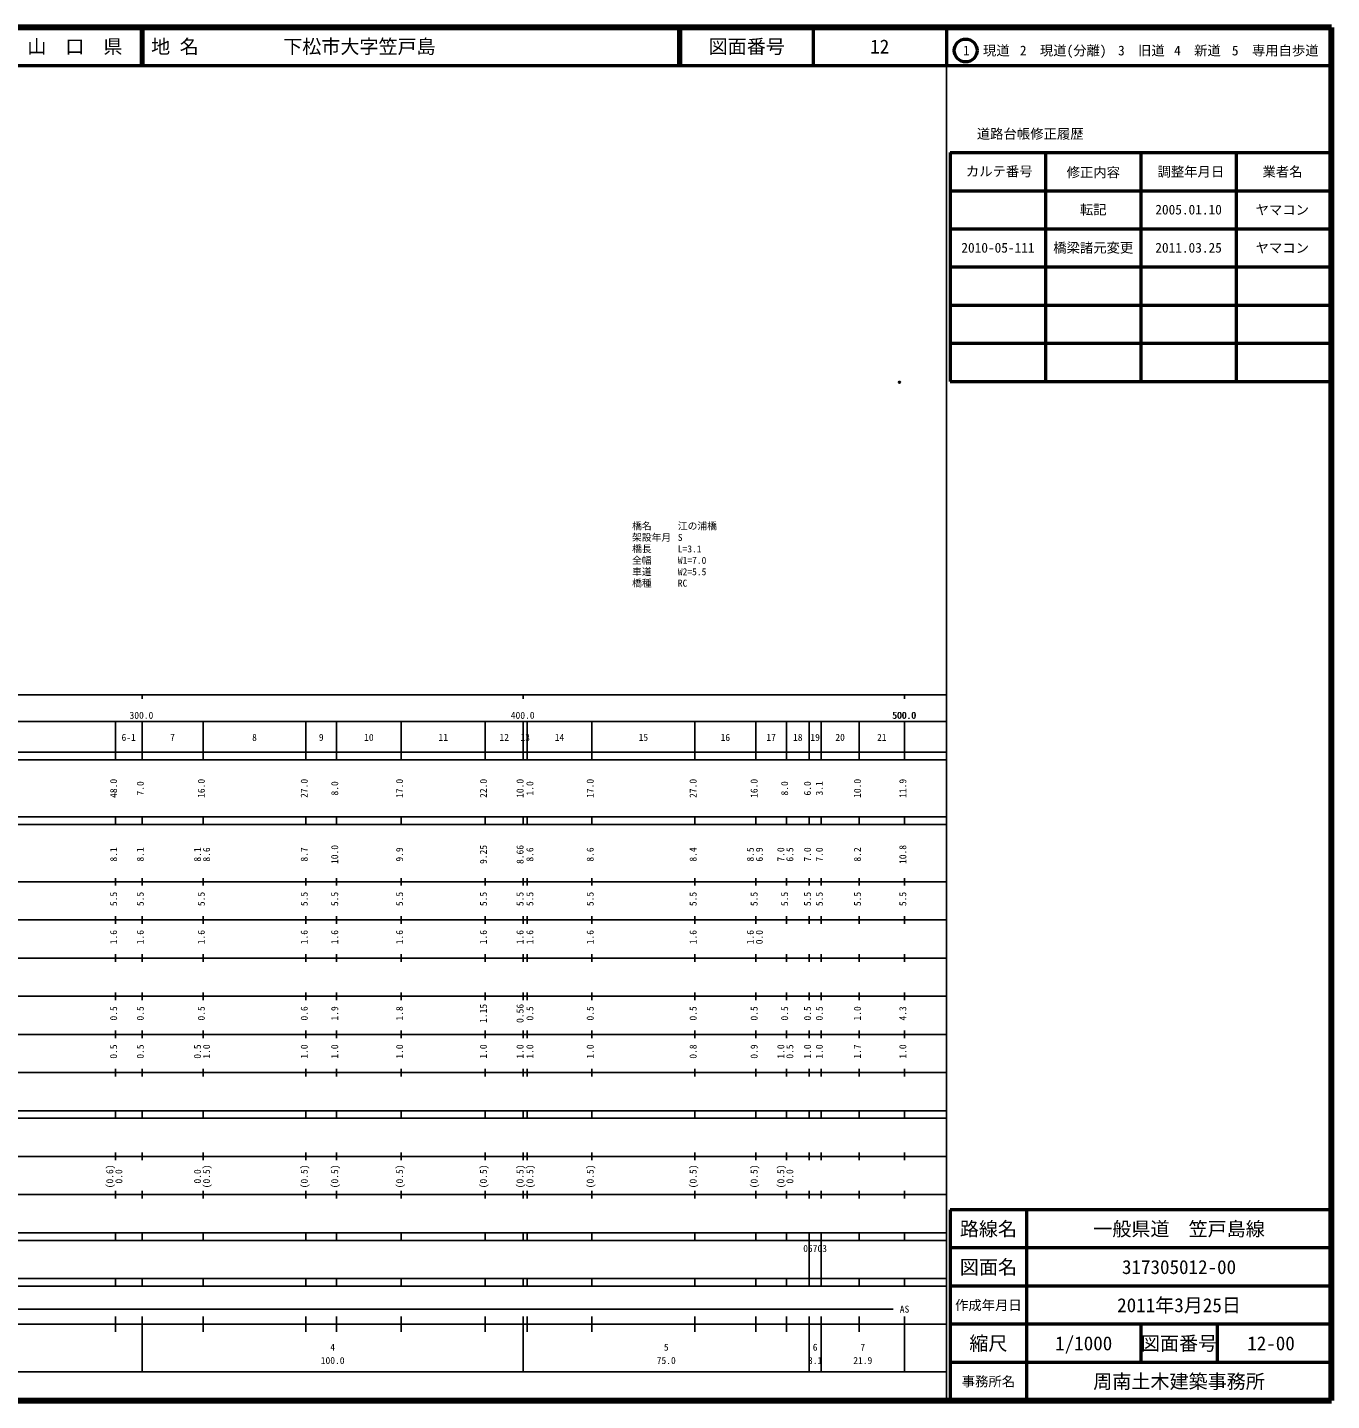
# Model space of a CAD drawing. Units: millimetres on the paper. Extents: x 40 to 680, y 20 to 380.
# Drawn here: x 337.9 to 680, y 20 to 380 of the extents above; entities that cross this region are included whole.
import ezdxf
from ezdxf.enums import TextEntityAlignment as Align

# ---------------------------------------------------------------- set-up
doc = ezdxf.new("R2010")
doc.units = ezdxf.units.MM
doc.header["$PDMODE"] = 32
doc.header["$PDSIZE"] = 0.5
for name, color, linetype in [('M-OTRS', 6, 'Continuous'), ('M-STR-HTXT', 7, 'Continuous'), ('M-TTL-TXT', 7, 'Continuous')]:
    doc.layers.add(name, color=color, linetype=linetype)
for name, color, linetype, lineweight in [('M-TTL', 2, 'Continuous', 140), ('M-TTL-BAND', 7, 'Continuous', 25), ('M-TTL-FRAM', 2, 'Continuous', 50), ('M-TTL-LINE', 7, 'Continuous', 50)]:
    doc.layers.add(name, color=color, linetype=linetype, lineweight=lineweight)
doc.styles.add('ＭＳ ゴシック', font='')
doc.styles.get('ＭＳ ゴシック').set_extended_font_data('MS Gothic')

msp = doc.modelspace()

# ---------------------------------------------------------------- linework, layer by layer
at = {"layer": 'M-OTRS'}
msp.add_point((566.664, 286.97), dxfattribs=at)
at = {"layer": 'M-TTL'}
for p, q in [((680, 380), (40, 380)), ((680, 20), (680, 380)), ((40, 20), (680, 20))]:
    msp.add_line(p, q, dxfattribs=at)
at = {"layer": 'M-TTL-BAND'}
for p, q in [((579, 20), (579, 370)), ((40, 205), (579, 205)), ((368, 205), (368, 204)), ((468, 205), (468, 204)), ((568, 205), (568, 204)), ((68, 198), (579, 198)), ((361, 188), (361, 198)), ((368, 188), (368, 198)), ((384, 188), (384, 198)), ((411, 188), (411, 198)), ((419, 188), (419, 198)), ((436, 188), (436, 198)), ((458, 188), (458, 198)), ((468, 188), (468, 198)), ((469, 188), (469, 198)), ((486, 188), (486, 198)), ((513, 188), (513, 198)), ((529, 188), (529, 198)), ((537, 188), (537, 198)), ((543, 188), (543, 198)), ((546.1, 188), (546.1, 198)), ((556.1, 188), (556.1, 198)), ((568, 188), (568, 198)), ((40, 190), (579, 190)), ((40, 188), (579, 188)), ((40, 173), (579, 173)), ((361, 171), (361, 173)), ((368, 171), (368, 173)), ((384, 171), (384, 173)), ((411, 171), (411, 173)), ((419, 171), (419, 173)), ((436, 171), (436, 173)), ((458, 171), (458, 173)), ((468, 171), (468, 173)), ((469, 171), (469, 173)), ((486, 171), (486, 173)), ((513, 171), (513, 173)), ((529, 171), (529, 173)), ((537, 171), (537, 173)), ((543, 171), (543, 173)), ((546.1, 171), (546.1, 173)), ((556.1, 171), (556.1, 173)), ((568, 171), (568, 173)), ((40, 171), (579, 171)), ((40, 156), (579, 156)), ((361, 155), (361, 157)), ((368, 155), (368, 157)), ((384, 155), (384, 157)), ((411, 155), (411, 157)), ((419, 155), (419, 157)), ((436, 155), (436, 157)), ((458, 155), (458, 157)), ((468, 155), (468, 157)), ((469, 155), (469, 157)), ((486, 155), (486, 157)), ((513, 155), (513, 157)), ((529, 155), (529, 157)), ((537, 155), (537, 157)), ((543, 155), (543, 157)), ((546.1, 155), (546.1, 157)), ((556.1, 155), (556.1, 157)), ((568, 155), (568, 157)), ((46, 146), (579, 146)), ((361, 145), (361, 147)), ((368, 145), (368, 147)), ((384, 145), (384, 147)), ((411, 145), (411, 147)), ((419, 145), (419, 147)), ((436, 145), (436, 147)), ((458, 145), (458, 147)), ((468, 145), (468, 147)), ((469, 145), (469, 147)), ((486, 145), (486, 147)), ((513, 145), (513, 147)), ((529, 145), (529, 147)), ((537, 145), (537, 147)), ((543, 145), (543, 147)), ((546.1, 145), (546.1, 147)), ((556.1, 145), (556.1, 147)), ((568, 145), (568, 147)), ((361, 135), (361, 137)), ((368, 135), (368, 137)), ((384, 135), (384, 137)), ((411, 135), (411, 137)), ((419, 135), (419, 137)), ((436, 135), (436, 137)), ((458, 135), (458, 137)), ((468, 135), (468, 137)), ((469, 135), (469, 137)), ((486, 135), (486, 137)), ((513, 135), (513, 137)), ((529, 135), (529, 137)), ((537, 135), (537, 137)), ((543, 135), (543, 137)), ((546.1, 135), (546.1, 137)), ((556.1, 135), (556.1, 137)), ((568, 135), (568, 137)), ((52, 136), (579, 136)), ((46, 126), (579, 126)), ((361, 125), (361, 127)), ((368, 125), (368, 127)), ((384, 125), (384, 127)), ((411, 125), (411, 127)), ((419, 125), (419, 127)), ((436, 125), (436, 127)), ((458, 125), (458, 127)), ((468, 125), (468, 127)), ((469, 125), (469, 127)), ((486, 125), (486, 127)), ((513, 125), (513, 127)), ((529, 125), (529, 127)), ((537, 125), (537, 127)), ((543, 125), (543, 127)), ((546.1, 125), (546.1, 127)), ((556.1, 125), (556.1, 127)), ((568, 125), (568, 127)), ((52, 116), (579, 116)), ((361, 115), (361, 117)), ((368, 115), (368, 117)), ((384, 115), (384, 117)), ((411, 115), (411, 117)), ((419, 115), (419, 117)), ((436, 115), (436, 117)), ((458, 115), (458, 117)), ((468, 115), (468, 117)), ((469, 115), (469, 117)), ((486, 115), (486, 117)), ((513, 115), (513, 117)), ((529, 115), (529, 117)), ((537, 115), (537, 117)), ((543, 115), (543, 117)), ((546.1, 115), (546.1, 117)), ((556.1, 115), (556.1, 117)), ((568, 115), (568, 117)), ((46, 106), (579, 106)), ((361, 105), (361, 107)), ((368, 105), (368, 107)), ((384, 105), (384, 107)), ((411, 105), (411, 107)), ((419, 105), (419, 107)), ((436, 105), (436, 107)), ((458, 105), (458, 107)), ((468, 105), (468, 107)), ((469, 105), (469, 107)), ((486, 105), (486, 107)), ((513, 105), (513, 107)), ((529, 105), (529, 107)), ((537, 105), (537, 107)), ((543, 105), (543, 107)), ((546.1, 105), (546.1, 107)), ((556.1, 105), (556.1, 107)), ((568, 105), (568, 107)), ((40, 96), (579, 96)), ((40, 94), (579, 94)), ((361, 94), (361, 96)), ((368, 94), (368, 96)), ((384, 94), (384, 96)), ((411, 94), (411, 96)), ((419, 94), (419, 96)), ((436, 94), (436, 96)), ((458, 94), (458, 96)), ((468, 94), (468, 96)), ((469, 94), (469, 96)), ((486, 94), (486, 96)), ((513, 94), (513, 96)), ((529, 94), (529, 96)), ((537, 94), (537, 96)), ((543, 94), (543, 96)), ((546.1, 94), (546.1, 96)), ((556.1, 94), (556.1, 96)), ((568, 94), (568, 96)), ((49, 84), (579, 84)), ((361, 83), (361, 85)), ((368, 83), (368, 85)), ((384, 83), (384, 85)), ((411, 83), (411, 85)), ((419, 83), (419, 85)), ((436, 83), (436, 85)), ((458, 83), (458, 85)), ((468, 83), (468, 85)), ((469, 83), (469, 85)), ((486, 83), (486, 85)), ((513, 83), (513, 85)), ((529, 83), (529, 85)), ((537, 83), (537, 85)), ((543, 83), (543, 85)), ((546.1, 83), (546.1, 85)), ((556.1, 83), (556.1, 85)), ((568, 83), (568, 85)), ((40, 74), (579, 74)), ((361, 73), (361, 75)), ((368, 73), (368, 75)), ((384, 73), (384, 75)), ((411, 73), (411, 75)), ((419, 73), (419, 75)), ((436, 73), (436, 75)), ((458, 73), (458, 75)), ((468, 73), (468, 75)), ((469, 73), (469, 75)), ((486, 73), (486, 75)), ((513, 73), (513, 75)), ((529, 73), (529, 75)), ((537, 73), (537, 75)), ((543, 73), (543, 75)), ((546.1, 73), (546.1, 75)), ((556.1, 73), (556.1, 75)), ((568, 73), (568, 75)), ((40, 64), (579, 64)), ((40, 62), (579, 62)), ((361, 62), (361, 64)), ((368, 62), (368, 64)), ((384, 62), (384, 64)), ((411, 62), (411, 64)), ((419, 62), (419, 64)), ((436, 62), (436, 64)), ((458, 62), (458, 64)), ((468, 62), (468, 64)), ((469, 62), (469, 64)), ((486, 62), (486, 64)), ((513, 62), (513, 64)), ((529, 62), (529, 64)), ((537, 62), (537, 64)), ((543, 62), (543, 64)), ((543, 52), (543, 62)), ((546.1, 62), (546.1, 64)), ((546.1, 52), (546.1, 62)), ((556.1, 62), (556.1, 64)), ((568, 62), (568, 64)), ((40, 52), (579, 52)), ((361, 50), (361, 52)), ((368, 50), (368, 52)), ((384, 50), (384, 52)), ((411, 50), (411, 52)), ((419, 50), (419, 52)), ((436, 50), (436, 52)), ((458, 50), (458, 52)), ((468, 50), (468, 52)), ((469, 50), (469, 52)), ((486, 50), (486, 52)), ((513, 50), (513, 52)), ((529, 50), (529, 52)), ((537, 50), (537, 52)), ((543, 50), (543, 52)), ((546.1, 50), (546.1, 52)), ((556.1, 50), (556.1, 52)), ((568, 50), (568, 52)), ((40, 50), (579, 50)), ((71, 44), (565, 44)), ((40, 40), (579, 40)), ((361, 38), (361, 42)), ((368, 27.5), (368, 42)), ((384, 38), (384, 42)), ((411, 38), (411, 42)), ((419, 38), (419, 42)), ((436, 38), (436, 42)), ((458, 38), (458, 42)), ((468, 27.5), (468, 42)), ((469, 38), (469, 42)), ((486, 38), (486, 42)), ((513, 38), (513, 42)), ((529, 38), (529, 42)), ((537, 38), (537, 42)), ((543, 27.5), (543, 42)), ((546.1, 27.5), (546.1, 42)), ((556.1, 38), (556.1, 42)), ((568, 27.5), (568, 42)), ((68, 27.5), (579, 27.5))]:
    msp.add_line(p, q, dxfattribs=at)
at = {"layer": 'M-TTL-FRAM'}
for p, q in [((580, 347.197), (580, 287.197)), ((580, 347.197), (680, 347.197)), ((580, 287.197), (680, 287.197)), ((680, 70), (580, 70)), ((580, 70), (580, 20))]:
    msp.add_line(p, q, dxfattribs=at)
at = {"layer": 'M-TTL-LINE'}
for p, q in [((367.75, 380), (367.75, 370)), ((368.25, 380), (368.25, 370)), ((508.747, 380), (508.747, 370)), ((509.247, 380), (509.247, 370)), ((543.997, 380), (543.997, 370)), ((579, 380), (579, 370)), ((40, 370), (680, 370)), ((605, 347.197), (605, 287.197)), ((630, 347.197), (630, 287.197)), ((655, 347.197), (655, 287.197)), ((580, 337.197), (680, 337.197)), ((580, 327.197), (680, 327.197)), ((580, 317.197), (680, 317.197)), ((580, 307.197), (680, 307.197)), ((580, 297.197), (680, 297.197)), ((600, 70), (600, 20)), ((680, 60), (580, 60)), ((680, 50), (580, 50)), ((680, 40), (580, 40)), ((630, 40), (630, 30)), ((650, 40), (650, 30)), ((680, 30), (580, 30))]:
    msp.add_line(p, q, dxfattribs=at)
msp.add_circle((584.031, 373.958), 3, dxfattribs=at)

# ---------------------------------------------------------------- texts
at = {"layer": 'M-STR-HTXT', "style": 'ＭＳ ゴシック'}
for s, p in [('橋名', (496.533, 247.83)), ('江の浦橋', (508.533, 247.83)), ('架設年月', (496.533, 244.83)), ('S', (508.533, 244.83)), ('橋長', (496.533, 241.83)), ('全幅', (496.533, 238.83)), ('W1=7.0', (508.533, 238.83)), ('L=3.1', (508.533, 241.83)), ('車道', (496.533, 235.83)), ('W2=5.5', (508.533, 235.83)), ('橋種', (496.533, 232.83)), ('RC', (508.533, 232.83))]:
    msp.add_text(s, height=1.833, dxfattribs=at).set_placement(p, align=Align.BOTTOM_LEFT)
at = {"layer": 'M-TTL-BAND', "style": 'ＭＳ ゴシック'}
for s, p in [('300.0', (367.844, 198.195)), ('400.0', (467.844, 198.195)), ('500.0', (567.844, 198.195)), ('500.0', (568, 198.195)), ('6-1', (364.5, 192.405)), ('7', (376, 192.405)), ('8', (397.5, 192.405)), ('9', (415, 192.405)), ('10', (427.5, 192.405)), ('11', (447, 192.405)), ('12', (463, 192.405)), ('13', (468.5, 192.405)), ('14', (477.5, 192.405)), ('15', (499.5, 192.405)), ('16', (521, 192.405)), ('17', (533, 192.405)), ('18', (540, 192.405)), ('19', (544.55, 192.405)), ('20', (551.1, 192.405)), ('21', (562.05, 192.405)), ('AS', (568, 42.5)), ('4', (418, 32.523)), ('5', (505.5, 32.523)), ('6', (544.55, 32.523)), ('7', (557.05, 32.523)), ('100.0', (418, 29.033)), ('75.0', (505.5, 29.033)), ('3.1', (544.55, 29.033)), ('21.9', (557.05, 29.033))]:
    msp.add_text(s, height=1.833, dxfattribs=at).set_placement(p, align=Align.BOTTOM_CENTER)
for s, p in [('48.0', (362, 180.5)), ('7.0', (369, 180.5)), ('16.0', (385, 180.5)), ('27.0', (412, 180.5)), ('8.0', (420, 180.5)), ('17.0', (437, 180.5)), ('22.0', (459, 180.5)), ('10.0', (468.611, 180.5)), ('1.0', (471.182, 180.5)), ('17.0', (487, 180.5)), ('27.0', (514, 180.5)), ('16.0', (530, 180.5)), ('8.0', (538, 180.5)), ('6.0', (544, 180.5)), ('3.1', (547.1, 180.5)), ('10.0', (557.1, 180.5)), ('11.9', (569, 180.5)), ('8.1', (362, 163.174)), ('8.1', (369, 163.174)), ('8.1', (384, 163.174)), ('8.6', (386.37, 163.174)), ('8.7', (412, 163.174)), ('10.0', (420, 163.174)), ('9.9', (437, 163.174)), ('9.25', (459, 163.174)), ('8.66', (468.611, 163.174)), ('8.6', (471.182, 163.174)), ('8.6', (487, 163.174)), ('8.4', (514, 163.174)), ('8.5', (529, 163.174)), ('6.9', (531.37, 163.174)), ('7.0', (537, 163.174)), ('6.5', (539.37, 163.174)), ('7.0', (544, 163.174)), ('7.0', (547.1, 163.174)), ('8.2', (557.1, 163.174)), ('10.8', (569, 163.174)), ('5.5', (362, 151.5)), ('5.5', (369, 151.5)), ('5.5', (385, 151.5)), ('5.5', (412, 151.5)), ('5.5', (420, 151.5)), ('5.5', (437, 151.5)), ('5.5', (459, 151.5)), ('5.5', (468.611, 151.5)), ('5.5', (471.182, 151.5)), ('5.5', (487, 151.5)), ('5.5', (514, 151.5)), ('5.5', (530, 151.5)), ('5.5', (538, 151.5)), ('5.5', (544, 151.5)), ('5.5', (547.1, 151.5)), ('5.5', (557.1, 151.5)), ('5.5', (569, 151.5)), ('1.6', (362, 141.5)), ('1.6', (369, 141.5)), ('1.6', (385, 141.5)), ('1.6', (412, 141.5)), ('1.6', (420, 141.5)), ('1.6', (437, 141.5)), ('1.6', (459, 141.5)), ('1.6', (468.611, 141.5)), ('1.6', (471.182, 141.5)), ('1.6', (487, 141.5)), ('1.6', (514, 141.5)), ('1.6', (529, 141.5)), ('0.0', (531.37, 141.5)), ('0.5', (362, 121.5)), ('0.5', (369, 121.5)), ('0.5', (385, 121.5)), ('0.6', (412, 121.5)), ('1.9', (420, 121.5)), ('1.8', (437, 121.5)), ('1.15', (459, 121.5)), ('0.56', (468.611, 121.5)), ('0.5', (471.182, 121.5)), ('0.5', (487, 121.5)), ('0.5', (514, 121.5)), ('0.5', (530, 121.5)), ('0.5', (538, 121.5)), ('0.5', (544, 121.5)), ('0.5', (547.1, 121.5)), ('1.0', (557.1, 121.5)), ('4.3', (569, 121.5)), ('0.5', (362, 111.5)), ('0.5', (369, 111.5)), ('0.5', (384, 111.5)), ('1.0', (386.37, 111.5)), ('1.0', (412, 111.5)), ('1.0', (420, 111.5)), ('1.0', (437, 111.5)), ('1.0', (459, 111.5)), ('1.0', (468.611, 111.5)), ('1.0', (471.182, 111.5)), ('1.0', (487, 111.5)), ('0.8', (514, 111.5)), ('0.9', (530, 111.5)), ('1.0', (537, 111.5)), ('0.5', (539.37, 111.5)), ('1.0', (544, 111.5)), ('1.0', (547.1, 111.5)), ('1.7', (557.1, 111.5)), ('1.0', (569, 111.5)), ('(0.6)', (361, 78.764)), ('0.0', (363.37, 78.764)), ('0.0', (384, 78.764)), ('(0.5)', (386.37, 78.764)), ('(0.5)', (412, 78.764)), ('(0.5)', (420, 78.764)), ('(0.5)', (437, 78.764)), ('(0.5)', (459, 78.764)), ('(0.5)', (468.611, 78.764)), ('(0.5)', (471.182, 78.764)), ('(0.5)', (487, 78.764)), ('(0.5)', (514, 78.764)), ('(0.5)', (530, 78.764)), ('(0.5)', (537, 78.764)), ('0.0', (539.37, 78.764))]:
    msp.add_text(s, height=1.833, rotation=90, dxfattribs=at).set_placement(p, align=Align.BOTTOM_CENTER)
msp.add_text('05703', height=1.833, dxfattribs=at).set_placement((541.425, 58.405), align=Align.BOTTOM_LEFT)
at = {"layer": 'M-TTL-TXT', "style": 'ＭＳ ゴシック'}
for s, height, p in [('山\u3000口\u3000県', 3.666, (350.375, 375)), ('図面番号', 3.666, (526.622, 375)), ('12', 3.666, (561.497, 375)), ('1\u3000現道', 2.566, (589.448, 373.958)), ('2\u3000現道(分離)', 2.566, (609.619, 373.958)), ('3\u3000旧道', 2.566, (630.121, 373.958)), ('4\u3000新道', 2.566, (644.824, 373.958)), ('5\u3000専用自歩道', 2.566, (665.228, 373.958)), ('道路台帳修正履歴', 2.566, (600.968, 352.113)), ('カルテ番号', 2.566, (592.839, 342.277)), ('修正内容', 2.566, (617.509, 342.023)), ('調整年月日', 2.566, (643.089, 342.197)), ('業者名', 2.566, (667.134, 342.197)), ('転記', 2.566, (617.5, 332.245)), ('2005.01.10', 2.566, (642.5, 332.245)), ('ヤマコン', 2.566, (667.077, 332.189)), ('2010-05-111', 2.566, (592.5, 322.245)), ('橋梁諸元変更', 2.566, (617.5, 322.245)), ('2011.03.25', 2.566, (642.5, 322.245)), ('ヤマコン', 2.566, (667.077, 322.189)), ('路線名', 3.666, (590, 65)), ('路線名', 3.666, (590, 65)), ('一般県道\u3000笠戸島線', 3.666, (640, 65)), ('図面名', 3.666, (590, 55)), ('図面名', 3.666, (590, 55)), ('317305012-00', 3.666, (640, 55)), ('2011年3月25日', 3.666, (640, 45)), ('作成年月日', 2.566, (590, 45)), ('作成年月日', 2.566, (590, 45)), ('縮尺', 3.666, (590, 35)), ('縮尺', 3.666, (590, 35)), ('1/1000', 3.666, (615, 35)), ('図面番号', 3.666, (640, 35)), ('図面番号', 3.666, (640, 35)), ('12-00', 3.666, (664.125, 35)), ('事務所名', 2.566, (590, 25)), ('事務所名', 2.566, (590, 25)), ('周南土木建築事務所', 3.666, (640, 25))]:
    msp.add_text(s, height=height, dxfattribs=at).set_placement(p, align=Align.MIDDLE_CENTER)
for s, p in [('地 名', (370.38, 375)), ('下松市大字笠戸島', (405.024, 375))]:
    msp.add_text(s, height=3.666, dxfattribs=at).set_placement(p, align=Align.MIDDLE_LEFT)

doc.saveas('drawing.dxf')
